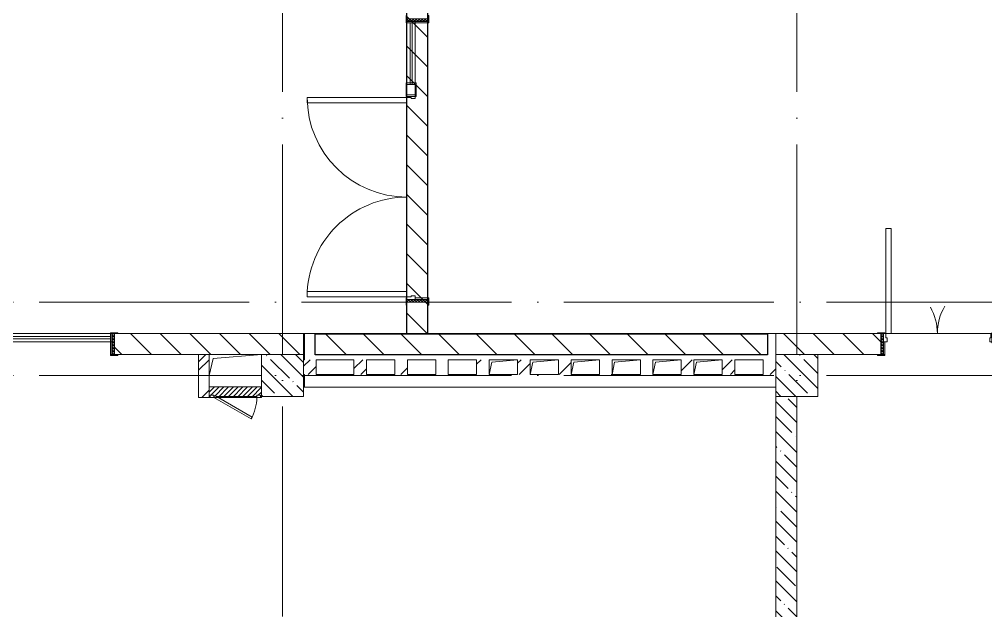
# Model space of a CAD drawing. Header units: millimetres. Extents: x -68946 to 288321, y -402657 to 324925.
# Drawn here: x 25554 to 34762, y -210508 to -204871 of the extents above; entities that cross this region are included whole.
import ezdxf

# ---------------------------------------------------------------- set-up
doc = ezdxf.new("R2010")
doc.units = ezdxf.units.MM
doc.linetypes.add('ADSK_Линия сетки', pattern=[2500, 2000, -250, 0, -250])
for name, color, linetype, lineweight in [('A-DETL-GENF-OTLN', 250, 'Continuous', 5), ('A-DOOR-____-MCUT', 250, 'Continuous', 5), ('A-DOOR-____-OTLN', 250, 'Continuous', 5), ('A-DOOR-FRAM-MCUT', 31, 'Continuous', 5), ('A-DOOR-FRAM-OTLN', 31, 'Continuous', 5), ('A-DOOR-GLAZ-MCUT', 31, 'Continuous', 5), ('A-FLOR-____-OTLN', 192, 'Continuous', 9), ('A-GENM-____-MCUT', 250, 'Continuous', 25), ('A-GENM-____-OTLN', 250, 'Continuous', 9), ('A-GLAZ-____-OTLN', 250, 'Continuous', 5), ('A-WALL-____-MCUT', 250, 'Continuous', 13), ('A-WALL-____-PATT', 250, 'Continuous', 13), ('S-COLS-____-MCUT', 250, 'Continuous', 25), ('S-COLS-____-OTLN', 250, 'Continuous', 9), ('S-GRID-____-OTLN', 250, 'Continuous', 9)]:
    doc.layers.add(name, color=color, linetype=linetype, lineweight=lineweight)
pattern_1 = [(135, (-3188.22, -259241.39), (-141.42136, -141.42136), [])]
pattern_2 = [(45, (-3188.22, -259241.4), (-251.4472, 251.4472), []), (45, (-3188.22, -258860.4), (-251.4472, 251.4472), [])]

# ---------------------------------------------------------------- blocks, each defined once
blk = doc.blocks.new('Дверь_СКБ_2Ст_Фрамуга2 - Н_ВВ-3_2500x2600h_Учебные помещения_Фрамуга слева-42054644-АР1_Маркировочный план 3 этажа')
at = {"layer": 'A-DOOR-____-OTLN'}
h = blk.add_hatch(dxfattribs=at)
h.set_pattern_fill('FP_12', color=256, style=0, pattern_type=2)
h.set_pattern_definition([(135, (1051.41, 164.685), (-14.1421, -14.1421), []), (225, (1051.41, 164.685), (14.1421, -14.1421), [])])
h.paths.add_polyline_path([(1237.5, -100), (1262.5, -100), (1262.5, 100), (1237.5, 100), (1237.5, 98)])
at = {"layer": 'A-DOOR-FRAM-OTLN'}
h = blk.add_hatch(dxfattribs=at)
h.set_pattern_fill('FP_13', color=256, style=0, pattern_type=2)
h.set_pattern_definition([(45, (-1071.384, 164.685), (-14.1421, 14.1421), []), (135, (-1071.384, 164.685), (-14.1421, -14.1421), [])])
h.paths.add_polyline_path([(-1212.5, -100), (-1212.5, 100), (-1237.5, 100), (-1237.5, -100)])
at = {"layer": 'A-DOOR-____-MCUT'}
for p, q in [((-1187.5, 1100), (-1187.5, 100)), ((-1137.5, 1100), (-1187.5, 1100)), ((-1137.5, 100), (-1137.5, 1100)), ((-1187.5, 100), (-1137.5, 100))]:
    blk.add_line(p, q, dxfattribs=at)
at = {"layer": 'A-DOOR-____-OTLN'}
for centre, radius, start, end in [((-1197.5, 100), 500, 360, 30), ((-177.5, 100), 520, 150, 180)]:
    blk.add_arc(centre, radius, start, end, dxfattribs=at)
at = {"layer": 'A-DOOR-FRAM-MCUT'}
for p, q in [((-1197.5, 108), (-1267.5, 108)), ((-1267.5, 108), (-1267.5, 100)), ((-1267.5, 100), (-1197.5, 100)), ((-1212.5, 100), (-1237.5, 100)), ((-1237.5, 100), (-1237.5, -100)), ((-1187.5, 100), (-1212.5, 100)), ((-1212.5, 100), (-1212.5, 20)), ((-1212.5, -100), (-1212.5, 100)), ((-1197.5, 100), (-1197.5, 108)), ((-1187.5, 60), (-1187.5, 100)), ((-187.5, 100), (-187.5, 60)), ((-162.5, 100), (-187.5, 100)), ((-177.5, 108), (-177.5, 100)), ((-107.5, 108), (-177.5, 108)), ((-177.5, 100), (-177.5, 20)), ((-62.5, 100), (-162.5, 100)), ((-162.5, 20), (-162.5, 100)), ((-162.5, 20), (-162.5, 100)), ((-117.5, 108), (-117.5, 100)), ((-47.5, 108), (-117.5, 108)), ((-107.5, 100), (-107.5, 108)), ((-62.5, 100), (-62.5, 20)), ((-47.5, 100), (-47.5, 108)), ((-47.5, 100), (-47.5, 20)), ((-47.5, 100), (1237.5, 100)), ((1292.5, 108), (1222.5, 108)), ((1222.5, 108), (1222.5, 100)), ((1222.5, 100), (1222.5, 20)), ((1222.5, 100), (1292.5, 100)), ((1237.5, 100), (1237.5, 20)), ((1262.5, 100), (1237.5, 100)), ((1237.5, 100), (1237.5, -100)), ((1262.5, -100), (1262.5, 100)), ((1292.5, 100), (1292.5, 108)), ((-1212.5, 20), (-1177.5, 20)), ((-1197.5, 20), (-1212.5, 20)), ((-1212.5, 20), (-1212.5, -100)), ((-1197.5, -100), (-1197.5, 20)), ((-1177.5, 60), (-1187.5, 60)), ((-1177.5, 20), (-1177.5, 60)), ((-187.5, 60), (-197.5, 60)), ((-197.5, 60), (-197.5, 20)), ((-197.5, 20), (-162.5, 20)), ((-177.5, 12), (-177.5, 20)), ((-107.5, 12), (-177.5, 12)), ((-62.5, 20), (-162.5, 20)), ((-117.5, 20), (-117.5, 12)), ((-117.5, 12), (-47.5, 12)), ((-107.5, 20), (-107.5, 12)), ((-47.5, 12), (-47.5, 20)), ((1237.5, 20), (-47.5, 20)), ((1237.5, 20), (1222.5, 20)), ((1222.5, 20), (1222.5, -100)), ((1237.5, -100), (1237.5, 20)), ((-1197.5, -100), (-1267.5, -100)), ((-1267.5, -100), (-1267.5, -108)), ((-1267.5, -108), (-1197.5, -108)), ((-1237.5, -100), (-1212.5, -100)), ((-1212.5, -100), (-1197.5, -100)), ((-1197.5, -108), (-1197.5, -100)), ((1222.5, -100), (1237.5, -100)), ((1292.5, -100), (1222.5, -100)), ((1222.5, -100), (1222.5, -108)), ((1222.5, -108), (1292.5, -108)), ((1237.5, -100), (1262.5, -100)), ((1292.5, -108), (1292.5, -100))]:
    blk.add_line(p, q, dxfattribs=at)
at = {"layer": 'A-DOOR-GLAZ-MCUT'}
for p, q in [((1222.5, 70), (-62.5, 70)), ((1222.5, 50), (-62.5, 50))]:
    blk.add_line(p, q, dxfattribs=at)
blk = doc.blocks.new('_Wn_-As_OpeningMEP_floor__Rectangular - _Wn_-As_OpeningMEP_floor__Rectangular-32466847-АР1_Маркировочный план 3 этажа')
at = {"layer": 'A-DETL-GENF-OTLN', "lineweight": 5}
for p, q in [((-250, -50), (-212.2, 112.2)), ((-212.2, 112.2), (250, 150))]:
    blk.add_line(p, q, dxfattribs=at)
blk = doc.blocks.new('_Wn_-As_OpeningMEP_floor__Rectangular - _Wn_-As_OpeningMEP_floor__Rectangular-32466859-АР1_Маркировочный план 3 этажа')
at = {"layer": 'A-DETL-GENF-OTLN', "lineweight": 5}
for p, q in [((-135, -20), (-110.5, 95.5)), ((-110.5, 95.5), (135, 120))]:
    blk.add_line(p, q, dxfattribs=at)
blk = doc.blocks.new('_Wn_-As_OpeningMEP_floor__Rectangular - _Wn_-As_OpeningMEP_floor__Rectangular-V45-АР1_Маркировочный план 3 этажа')
at = {"layer": 'A-DETL-GENF-OTLN', "lineweight": 5}
for p, q in [((-135, -20), (-110.5, 95.5)), ((-110.5, 95.5), (135, 120))]:
    blk.add_line(p, q, dxfattribs=at)
blk = doc.blocks.new('BSC_Колонна _Прямоугольная - 400x400-V54-АР1_Маркировочный план 3 этажа')
at = {"layer": 'S-COLS-____-OTLN', "lineweight": 5}
h = blk.add_hatch(dxfattribs=at)
h.set_pattern_fill('FP_28', color=256, style=0, pattern_type=2)
h.set_pattern_definition([(135, (-31249.98, -50975), (-142.5619, -142.5619), []), (135, (-31107.42, -50975), (-142.5619, -142.5619), [252.016, -50.403, 3.353, -47.05])])
h.paths.add_polyline_path([(-200, -200), (200, -200), (200, 200), (-200, 199.8), (-200, -26.9)])
at = {"layer": 'S-COLS-____-MCUT', "lineweight": 5}
for p, q in [((200, 200), (-200, 200)), ((-200, 200), (-200, -200)), ((200, -200), (200, 200)), ((-200, -200), (200, -200))]:
    blk.add_line(p, q, dxfattribs=at)
blk = doc.blocks.new('BSC_Колонна _Прямоугольная - 400x400-V55-АР1_Маркировочный план 3 этажа')
at = {"layer": 'S-COLS-____-OTLN', "lineweight": 5}
h = blk.add_hatch(dxfattribs=at)
h.set_pattern_fill('FP_29', color=256, style=0, pattern_type=2)
h.set_pattern_definition([(135, (-36149.98, -50975), (-142.5619, -142.5619), []), (135, (-36007.42, -50975), (-142.5619, -142.5619), [252.016, -50.403, 3.353, -47.05])])
h.paths.add_polyline_path([(0, -200), (200, -200), (200, 200), (-200, 200), (-200, -200)])
at = {"layer": 'S-COLS-____-MCUT', "lineweight": 5}
for p, q in [((200, 200), (-200, 200)), ((-200, 200), (-200, -200)), ((200, -200), (200, 200)), ((-200, -200), (200, -200))]:
    blk.add_line(p, q, dxfattribs=at)
blk = doc.blocks.new('Дверь_СКБ_2Ст_Фрамуга2 - Н_ВВ-12_2700x2600h_Коридоры-42028589-АР1_Маркировочный план 3 этажа')
at = {"layer": 'A-DOOR-____-OTLN'}
h = blk.add_hatch(dxfattribs=at)
h.set_pattern_fill('FP_52', color=256, style=0, pattern_type=2)
h.set_pattern_definition([(135, (951.411, 164.685), (-14.1421, -14.1421), []), (225, (951.411, 164.685), (14.1421, -14.1421), [])])
h.paths.add_polyline_path([(1337.5, 60), (1337.5, -100), (1362.5, -100), (1362.5, 100), (1337.5, 100), (1337.5, 98.1)])
at = {"layer": 'A-DOOR-FRAM-OTLN'}
h = blk.add_hatch(dxfattribs=at)
h.set_pattern_fill('FP_53', color=256, style=0, pattern_type=2)
h.set_pattern_definition([(45, (-1171.384, 164.685), (-14.1421, 14.1421), []), (135, (-1171.384, 164.685), (-14.1421, -14.1421), [])])
h.paths.add_polyline_path([(-1337.5, -100), (-1312.5, -100), (-1312.5, 100), (-1337.5, 100)])
at = {"layer": 'A-DOOR-____-MCUT'}
for p, q in [((-1287.5, 1050), (-1287.5, 100)), ((-1237.5, 1050), (-1287.5, 1050)), ((-1237.5, 100), (-1237.5, 1050)), ((612.5, 1050), (562.5, 1050)), ((562.5, 1050), (562.5, 100)), ((612.5, 100), (612.5, 1050)), ((-1287.5, 100), (-1237.5, 100)), ((562.5, 100), (612.5, 100))]:
    blk.add_line(p, q, dxfattribs=at)
at = {"layer": 'A-DOOR-____-OTLN'}
for centre, start, end in [((-1287.5, 100), 0, 90), ((612.5, 100), 90, 180)]:
    blk.add_arc(centre, 950, start, end, dxfattribs=at)
at = {"layer": 'A-DOOR-FRAM-MCUT'}
for p, q in [((-1297.5, 108), (-1367.5, 108)), ((-1367.5, 108), (-1367.5, 100)), ((-1367.5, 100), (-1297.5, 100)), ((-1312.5, 100), (-1337.5, 100)), ((-1337.5, 100), (-1337.5, -100)), ((-1287.5, 100), (-1312.5, 100)), ((-1312.5, 100), (-1312.5, 20)), ((-1312.5, -100), (-1312.5, 100)), ((-1297.5, 100), (-1297.5, 108)), ((-1287.5, 60), (-1287.5, 100)), ((612.5, 100), (612.5, 60)), ((637.5, 100), (612.5, 100)), ((622.5, 108), (622.5, 100)), ((692.5, 108), (622.5, 108)), ((622.5, 100), (622.5, 20)), ((737.5, 100), (637.5, 100)), ((637.5, 20), (637.5, 100)), ((637.5, 20), (637.5, 100)), ((682.5, 108), (682.5, 100)), ((752.5, 108), (682.5, 108)), ((692.5, 100), (692.5, 108)), ((737.5, 100), (737.5, 20)), ((752.5, 100), (752.5, 108)), ((752.5, 100), (752.5, 20)), ((752.5, 100), (1337.5, 100)), ((1392.5, 108), (1322.5, 108)), ((1322.5, 108), (1322.5, 100)), ((1322.5, 100), (1322.5, 20)), ((1322.5, 100), (1392.5, 100)), ((1337.5, 100), (1337.5, 20)), ((1362.5, 100), (1337.5, 100)), ((1337.5, 100), (1337.5, -100)), ((1362.5, -100), (1362.5, 100)), ((1392.5, 100), (1392.5, 108)), ((-1312.5, 20), (-1277.5, 20)), ((-1297.5, 20), (-1312.5, 20)), ((-1312.5, 20), (-1312.5, -100)), ((-1297.5, -100), (-1297.5, 20)), ((-1277.5, 60), (-1287.5, 60)), ((-1277.5, 20), (-1277.5, 60)), ((612.5, 60), (602.5, 60)), ((602.5, 60), (602.5, 20)), ((602.5, 20), (637.5, 20)), ((622.5, 12), (622.5, 20)), ((692.5, 12), (622.5, 12)), ((737.5, 20), (637.5, 20)), ((682.5, 20), (682.5, 12)), ((682.5, 12), (752.5, 12)), ((692.5, 20), (692.5, 12)), ((752.5, 12), (752.5, 20)), ((1337.5, 20), (752.5, 20)), ((1337.5, 20), (1322.5, 20)), ((1322.5, 20), (1322.5, -100)), ((1337.5, -100), (1337.5, 20)), ((-1297.5, -100), (-1367.5, -100)), ((-1367.5, -100), (-1367.5, -108)), ((-1367.5, -108), (-1297.5, -108)), ((-1337.5, -100), (-1312.5, -100)), ((-1312.5, -100), (-1297.5, -100)), ((-1297.5, -108), (-1297.5, -100)), ((1322.5, -100), (1337.5, -100)), ((1392.5, -100), (1322.5, -100)), ((1322.5, -100), (1322.5, -108)), ((1322.5, -108), (1392.5, -108)), ((1337.5, -100), (1362.5, -100)), ((1392.5, -108), (1392.5, -100))]:
    blk.add_line(p, q, dxfattribs=at)
at = {"layer": 'A-DOOR-GLAZ-MCUT'}
for p, q in [((1322.5, 70), (737.5, 70)), ((1322.5, 50), (737.5, 50))]:
    blk.add_line(p, q, dxfattribs=at)
blk = doc.blocks.new('АР_Люк - ЛРС_ВК_500х400_наружный_NCS S 1000-N-V83-АР1_Маркировочный план 3 этажа')
at = {"layer": 'A-DOOR-____-OTLN'}
h = blk.add_hatch(dxfattribs=at)
h.set_pattern_fill('FP_54', color=256, style=0, pattern_type=2)
h.set_pattern_definition([(45, (125, 0), (-22.6274, 22.6274), [])])
h.paths.add_polyline_path([(339.8, 43), (347.3, 43), (347.1, 44.5)])
h.paths.add_polyline_path([(-35.1, 50), (-80, 50), (-80, 30), (-115, 30), (-115, 50), (-125, 50), (-125, -50), (375, -49.8), (374.8, 50), (365, 50), (365, 30), (330, 30), (330, 41), (339.8, 43), (330, 43), (330, 50), (320, 32.7), (290, 50), (193.3, 50)])
at = {"layer": 'A-DETL-GENF-OTLN', "lineweight": 5}
for p, q in [((375, 50), (-125, 50)), ((-125, 50), (-125, -50)), ((375, -50), (375, 50)), ((-125, -50), (375, -50))]:
    blk.add_line(p, q, dxfattribs=at)
at = {"layer": 'A-DOOR-____-MCUT', "lineweight": 5}
for p, q in [((-25.1, 255), (-35.1, 237.7)), ((-35.1, 237.7), (320, 32.7)), ((330, 50), (-25.1, 255)), ((-80, 50), (-115, 50)), ((-115, 50), (-115, 30)), ((-115, 30), (-80, 30)), ((-80, 30), (-80, 50)), ((320, 32.7), (330, 50)), ((365, 50), (330, 50)), ((330, 50), (330, 30)), ((330, 30), (365, 30)), ((365, 30), (365, 50))]:
    blk.add_line(p, q, dxfattribs=at)
blk.add_arc((330, 50), 410, 150, 180, dxfattribs=at)
at = {"layer": 'A-DOOR-____-OTLN'}
blk.add_line((330, 50), (-25.1, 255), dxfattribs=at)
blk = doc.blocks.new('ASML_АР_Отделка Люка - ВО Отделка люков_Грунтовка 0_Шпатлевка 0_Окраска 0_0-42722003-АР1_Маркировочный план 3 этажа')
at = {"layer": 'A-GENM-____-MCUT', "lineweight": 5}
for p, q in [((-240, 3), (-250, 3)), ((-250, 3), (-250, 0)), ((177.1, 3), (-205, 3)), ((205, 3), (201, 3)), ((250, 3), (240, 3)), ((250, 0), (250, 3)), ((-250, 0), (-240, 0)), ((-205, 0), (182.3, 0)), ((199.2, 0), (205, 0)), ((240, 0), (250, 0))]:
    blk.add_line(p, q, dxfattribs=at)

msp = doc.modelspace()

# ---------------------------------------------------------------- hatches: boundary and pattern name
h = msp.add_hatch()
h.set_pattern_fill('FP_1', color=256, style=0, pattern_type=2)
h.set_pattern_definition([(135, (-3188.22, -259241.39), (-141.42136, -141.42136), [])])
h.paths.add_polyline_path([(29246.7763, -207866.3886), (29446.7763, -207866.3886), (29446.7763, -204866.3883), (29246.7763, -204866.3883), (29246.7763, -207596.3883)])
h.paths.add_polyline_path([(29446.7763, -204866.3883), (29446.7763, -204566.388), (29246.7763, -204566.388), (29246.7763, -204866.3883)])
h = msp.add_hatch()
h.set_pattern_fill('ANSI31', color=256, scale=80, angle=90)
h.set_pattern_definition([(135, (28830.66, -207870.98), (-179.605, -179.605), [])])
h.paths.add_polyline_path([(32682.7045, -208070.982), (28373.6172, -208070.982), (28373.6172, -207870.982), (32682.7045, -207870.982)])
at = {"layer": 'A-WALL-____-PATT', "lineweight": 15, "true_color": 0x000000}
h = msp.add_hatch(dxfattribs=at)
h.set_pattern_fill('FP_1', color=18, style=0, pattern_type=2)
h.set_pattern_definition(pattern_1)
h.paths.add_polyline_path([(29251.7763, -207866.3886), (29446.7763, -207866.3886), (29446.7763, -207566.3889), (29246.7763, -207566.3889), (29246.7763, -207866.3886)])
h.paths.add_polyline_path([(29246.7763, -204866.3889), (29446.7763, -204866.3889), (29446.7763, -204566.3886), (29246.7763, -204566.3886), (29246.7763, -204836.3889)])
h = msp.add_hatch(dxfattribs=at)
h.set_pattern_fill('FP_1', color=18, style=0, pattern_type=2)
h.set_pattern_definition(pattern_1)
h.paths.add_polyline_path([(26822.3738, -208066.3892), (28261.7544, -208066.3886), (28261.7544, -207866.3892), (26461.7763, -207866.3892), (26461.7763, -208066.3892), (26678.194, -208066.3892)])
h.paths.add_polyline_path([(23761.7763, -208066.3892), (23961.7763, -208066.3892), (23961.7763, -207866.3892), (23361.7763, -207866.3892), (23361.7781, -208066.3886), (23761.7544, -208066.3886)])
h = msp.add_hatch(dxfattribs=at)
h.set_pattern_fill('FP_1', color=18, style=0, pattern_type=2)
h.set_pattern_definition(pattern_1)
h.paths.add_polyline_path([(36770.7821, -208066.3892), (38061.7544, -208066.3886), (38061.7544, -207866.3892), (36261.7544, -207866.3892), (36261.7544, -208066.3892), (36626.6022, -208066.3892)])
h.paths.add_polyline_path([(33310.4662, -208066.3892), (33761.7544, -208066.3892), (33761.7544, -207866.3892), (32761.7544, -207866.3892), (32761.7574, -208066.3886), (33161.7544, -208066.3886)])
h = msp.add_hatch(dxfattribs=at)
h.set_pattern_fill('FP_9', color=18, style=0, pattern_type=2)
h.set_pattern_definition([(45, (-3188.22, -259241.4), (-224.5064, 224.5064), []), (45, (-3108.85, -259241.4), (0, 449.0128), []), (45, (-3267.6, -259241.4), (0, 449.0128), [])])
h.paths.add_polyline_path([(27267.9393, -208475.3892), (27361.5742, -208475.3892), (27361.728, -208066.3892), (27261.7763, -208066.3892), (27262.5423, -208475.3892)])
h = msp.add_hatch(dxfattribs=at)
h.set_pattern_fill('FP_2', color=18, style=0, pattern_type=2)
h.set_pattern_definition(pattern_2)
h.paths.add_polyline_path([(28381.7544, -208256.3886), (28381.7544, -208116.3886), (28261.7544, -208116.3886), (28261.7544, -208256.3886), (28271.7544, -208256.3886)])
h = msp.add_hatch(dxfattribs=at)
h.set_pattern_fill('FP_2', color=18, style=0, pattern_type=2)
h.set_pattern_definition(pattern_2)
h.paths.add_polyline_path([(28741.7763, -208256.3886), (28861.7763, -208256.3886), (28861.7763, -208116.3886), (28741.7763, -208116.3886), (28741.7763, -208205.5591)])
h = msp.add_hatch(dxfattribs=at)
h.set_pattern_fill('FP_2', color=18, style=0, pattern_type=2)
h.set_pattern_definition(pattern_2)
h.paths.add_polyline_path([(29251.7763, -208256.3886), (29251.7763, -208116.3886), (29131.7763, -208116.3886), (29131.7763, -208256.3886)])
h = msp.add_hatch(dxfattribs=at)
h.set_pattern_fill('FP_2', color=18, style=0, pattern_type=2)
h.set_pattern_definition(pattern_2)
h.paths.add_polyline_path([(29911.7763, -208256.3886), (30031.7763, -208256.3882), (30031.7763, -208116.3886), (29911.7763, -208116.3916), (29911.7763, -208124.6835)])
h = msp.add_hatch(dxfattribs=at)
h.set_pattern_fill('FP_2', color=18, style=0, pattern_type=2)
h.set_pattern_definition(pattern_2)
h.paths.add_polyline_path([(30301.7763, -208256.3886), (30421.7763, -208256.3886), (30421.7763, -208116.3886), (30301.7763, -208116.3886), (30301.7763, -208231.7732)])
h = msp.add_hatch(dxfattribs=at)
h.set_pattern_fill('FP_2', color=18, style=0, pattern_type=2)
h.set_pattern_definition(pattern_2)
h.paths.add_polyline_path([(30811.7763, -208256.3886), (30811.7763, -208116.3886), (30691.7763, -208116.3886), (30691.7763, -208256.3882)])
h.paths.add_polyline_path([(30811.7763, -208256.3886), (30811.7709, -208256.3882), (30691.7763, -208256.3882)])
h = msp.add_hatch(dxfattribs=at)
h.set_pattern_fill('FP_2', color=18, style=0, pattern_type=2)
h.set_pattern_definition(pattern_2)
h.paths.add_polyline_path([(31081.7764, -208256.3886), (31201.7763, -208256.3886), (31201.7763, -208116.3886), (31081.7767, -208116.3886), (31081.7763, -208165.8391)])
h = msp.add_hatch(dxfattribs=at)
h.set_pattern_fill('FP_2', color=18, style=0, pattern_type=2)
h.set_pattern_definition(pattern_2)
h.paths.add_polyline_path([(31861.7764, -208256.3886), (31981.7742, -208256.3882), (31981.7763, -208116.3886), (31861.7768, -208116.3886), (31861.7763, -208154.8512)])
h = msp.add_hatch(dxfattribs=at)
h.set_pattern_fill('FP_2', color=18, style=0, pattern_type=2)
h.set_pattern_definition(pattern_2)
h.paths.add_polyline_path([(32251.9404, -208256.3886), (32371.7763, -208256.3886), (32371.7763, -208116.3886), (32251.7763, -208116.3886), (32251.7764, -208256.3886)])
h = msp.add_hatch(dxfattribs=at)
h.set_pattern_fill('FP_2', color=18, style=0, pattern_type=2)
h.set_pattern_definition(pattern_2)
h.paths.add_polyline_path([(32761.7544, -208256.3886), (32761.7544, -208116.3886), (32641.7763, -208116.3886), (32641.7763, -208256.3882), (32661.7763, -208256.3882)])
h = msp.add_hatch(dxfattribs=at)
h.set_pattern_fill('FP_24', color=18, style=0, pattern_type=2)
h.set_pattern_definition([(135, (-3188.22, -259241.39), (-142.5612, -142.5612), []), (135, (-3045.66, -259241.39), (-142.5612, -142.5612), [252.016, -50.403, 3.353, -47.05])])
h.paths.add_polyline_path([(32961.7763, -215516.3886), (32961.7763, -208466.3892), (32761.7763, -208466.3892), (32761.7763, -215516.3886)])

# ---------------------------------------------------------------- linework, layer by layer
for p, q in [((29246.7763, -207866.3886), (29246.7763, -204566.388)), ((29446.7763, -207866.3886), (29446.7763, -204566.388))]:
    msp.add_line(p, q)
msp.add_lwpolyline([(32682.7045, -208070.982), (28373.6172, -208070.982), (28373.6172, -207870.982), (32682.7045, -207870.982)], close=True)
at = {"layer": 'A-FLOR-____-OTLN', "color": 18, "lineweight": 5, "true_color": 0x000000}
for p, q in [((29246.7763, -205591.3889), (29246.7763, -204906.3889)), ((29246.7763, -204906.3889), (29246.7763, -205591.3889)), ((29246.7763, -207466.3889), (29246.7763, -205666.3889)), ((29246.7763, -205666.3889), (29246.7763, -207466.3889)), ((26421.7763, -207866.3892), (25036.7763, -207866.3892)), ((25036.7763, -207866.3892), (26421.7763, -207866.3892)), ((28261.7544, -207866.3892), (28271.7544, -207866.3892)), ((34811.7544, -207866.3892), (33861.7544, -207866.3892)), ((27861.7544, -208266.3886), (27361.7763, -208266.3886)), ((28271.7544, -208376.3886), (28261.7544, -208376.3886))]:
    msp.add_line(p, q, dxfattribs=at)
at = {"layer": 'A-WALL-____-MCUT', "color": 18, "lineweight": 15, "true_color": 0x000000}
for p, q in [((29246.7763, -207596.3889), (29246.7763, -207866.3886)), ((29446.7763, -207866.3886), (29446.7763, -207596.3889)), ((28261.7544, -207866.3892), (26491.7763, -207866.3892)), ((28261.7544, -208066.3886), (28261.7544, -207866.3892)), ((29246.7763, -207866.3886), (28271.7544, -207866.3886)), ((28271.7544, -207866.3886), (28271.7544, -208116.3886)), ((29246.7763, -207866.3886), (29446.7763, -207866.3886)), ((32761.7544, -207866.3886), (29446.7763, -207866.3886)), ((32761.7544, -207866.3886), (32761.7544, -208066.3886)), ((33731.7544, -207866.3892), (32761.7544, -207866.3892)), ((26491.7763, -208066.3892), (27861.7544, -208066.3892)), ((27261.7763, -208066.3892), (27261.7763, -208475.3892)), ((27361.7763, -208375.3892), (27361.7763, -208066.3892)), ((33161.7544, -208066.3892), (33731.7544, -208066.3892)), ((28271.7544, -208116.3886), (28261.7544, -208116.3886)), ((28381.7544, -208116.3886), (28741.7763, -208116.3886)), ((28381.7544, -208256.3886), (28381.7544, -208116.3886)), ((28741.7763, -208116.3886), (28741.7763, -208256.3886)), ((28861.7763, -208116.3886), (29131.7763, -208116.3886)), ((28861.7763, -208256.3886), (28861.7763, -208116.3886)), ((29131.7763, -208116.3886), (29131.7763, -208256.3886)), ((29251.7763, -208116.3886), (29521.7763, -208116.3886)), ((29251.7763, -208256.3886), (29251.7763, -208116.3886)), ((29521.7763, -208116.3886), (29521.7763, -208256.3886)), ((29641.7763, -208116.3886), (29911.7763, -208116.3886)), ((29641.7763, -208256.3886), (29641.7763, -208116.3886)), ((29911.7763, -208116.3886), (29911.7763, -208256.3886)), ((30031.7763, -208116.3886), (30301.7763, -208116.3886)), ((30031.7763, -208256.3886), (30031.7763, -208116.3886)), ((30301.7763, -208116.3886), (30301.7763, -208256.3886)), ((30421.7763, -208256.3886), (30421.7763, -208116.3886)), ((30421.7763, -208116.3886), (30691.7763, -208116.3886)), ((30691.7763, -208116.3886), (30691.7763, -208256.3886)), ((30811.7763, -208256.3886), (30811.7763, -208116.3886)), ((30811.7763, -208116.3886), (31081.7763, -208116.3886)), ((31081.7763, -208116.3886), (31081.7763, -208256.3886)), ((31201.7763, -208256.3886), (31201.7763, -208116.3886)), ((31201.7763, -208116.3886), (31471.7763, -208116.3886)), ((31471.7763, -208116.3886), (31471.7763, -208256.3886)), ((31591.7763, -208256.3886), (31591.7763, -208116.3886)), ((31591.7763, -208116.3886), (31861.7763, -208116.3886)), ((31861.7763, -208116.3886), (31861.7763, -208256.3886)), ((31981.7763, -208256.3886), (31981.7763, -208116.3886)), ((31981.7763, -208116.3886), (32251.7763, -208116.3886)), ((32251.7763, -208116.3886), (32251.7763, -208256.3886)), ((32371.7763, -208256.3886), (32371.7763, -208116.3886)), ((32371.7763, -208116.3886), (32641.7763, -208116.3886)), ((32641.7763, -208116.3886), (32641.7763, -208256.3886)), ((28261.7544, -208256.3886), (28271.7544, -208256.3886)), ((28271.7544, -208256.3886), (28271.7544, -208376.3886)), ((28741.7763, -208256.3886), (28381.7544, -208256.3886)), ((29131.7763, -208256.3886), (28861.7763, -208256.3886)), ((29521.7763, -208256.3886), (29251.7763, -208256.3886)), ((29911.7763, -208256.3886), (29641.7763, -208256.3886)), ((30301.7763, -208256.3886), (30031.7763, -208256.3886)), ((30691.7763, -208256.3886), (30421.7763, -208256.3886)), ((31081.7763, -208256.3886), (30811.7763, -208256.3886)), ((31471.7763, -208256.3886), (31201.7763, -208256.3886)), ((31861.7763, -208256.3886), (31591.7763, -208256.3886)), ((32251.7763, -208256.3886), (31981.7763, -208256.3886)), ((32641.7763, -208256.3886), (32371.7763, -208256.3886)), ((27861.7763, -208375.3892), (27361.7763, -208375.3892)), ((28271.7544, -208376.3886), (32761.7544, -208376.3886)), ((27261.7763, -208475.3892), (27371.5742, -208475.3892)), ((27446.5742, -208475.3892), (27816.5742, -208475.3892)), ((27851.5742, -208475.3892), (27861.7763, -208475.3892)), ((27861.7763, -208475.3892), (27861.7763, -208466.3886)), ((32761.7763, -208466.3892), (32761.7763, -215516.3886)), ((32961.7763, -215516.3886), (32961.7763, -208466.3892))]:
    msp.add_line(p, q, dxfattribs=at)
at = {"layer": 'S-GRID-____-OTLN', "color": 18, "linetype": 'ADSK_Линия сетки', "true_color": 0x000000}
for p, q in [((28061.7763, -220563.733), (28061.7763, -199653.1503)), ((32961.7763, -220563.733), (32961.7763, -199653.1503)), ((-6757.7749, -207566.3886), (70471.963, -207566.3886)), ((-6757.7749, -208266.3886), (70471.963, -208266.3886))]:
    msp.add_line(p, q, dxfattribs=at)

# ---------------------------------------------------------------- block references
at = {"layer": 'A-DOOR-____-OTLN', "color": 18, "true_color": 0x000000}
for name, p, rotation in [('Дверь_СКБ_2Ст_Фрамуга2 - Н_ВВ-12_2700x2600h_Коридоры-42028589-АР1_Маркировочный план 3 этажа', (29346.7763, -206228.8889), 89.99999999999993), ('АР_Люк - ЛРС_ВК_500х400_наружный_NCS S 1000-N-V83-АР1_Маркировочный план 3 этажа', (27736.5742, -208425.3892), 180)]:
    msp.add_blockref(name, p, dxfattribs=dict(at, rotation=rotation))
for p in [(25199.2763, -207966.3892), (34999.2544, -207966.3892)]:
    msp.add_blockref('Дверь_СКБ_2Ст_Фрамуга2 - Н_ВВ-3_2500x2600h_Учебные помещения_Фрамуга слева-42054644-АР1_Маркировочный план 3 этажа', p, dxfattribs=at)
at = {"layer": 'A-GENM-____-OTLN', "color": 18, "lineweight": 5, "true_color": 0x000000, "rotation": 180}
msp.add_blockref('ASML_АР_Отделка Люка - ВО Отделка люков_Грунтовка 0_Шпатлевка 0_Окраска 0_0-42722003-АР1_Маркировочный план 3 этажа', (27611.5742, -208465.3892), dxfattribs=at)
at = {"layer": 'A-GLAZ-____-OTLN', "color": 18, "true_color": 0x000000}
for name, p in [('_Wn_-As_OpeningMEP_floor__Rectangular - _Wn_-As_OpeningMEP_floor__Rectangular-32466847-АР1_Маркировочный план 3 этажа', (27611.7763, -208216.3886)), ('_Wn_-As_OpeningMEP_floor__Rectangular - _Wn_-As_OpeningMEP_floor__Rectangular-32466859-АР1_Маркировочный план 3 этажа', (30166.7763, -208236.3889)), ('_Wn_-As_OpeningMEP_floor__Rectangular - _Wn_-As_OpeningMEP_floor__Rectangular-V45-АР1_Маркировочный план 3 этажа', (30556.7763, -208236.388)), ('_Wn_-As_OpeningMEP_floor__Rectangular - _Wn_-As_OpeningMEP_floor__Rectangular-V45-АР1_Маркировочный план 3 этажа', (30946.7763, -208236.388)), ('_Wn_-As_OpeningMEP_floor__Rectangular - _Wn_-As_OpeningMEP_floor__Rectangular-V45-АР1_Маркировочный план 3 этажа', (31336.7763, -208236.388)), ('_Wn_-As_OpeningMEP_floor__Rectangular - _Wn_-As_OpeningMEP_floor__Rectangular-V45-АР1_Маркировочный план 3 этажа', (31726.7763, -208236.388)), ('_Wn_-As_OpeningMEP_floor__Rectangular - _Wn_-As_OpeningMEP_floor__Rectangular-V45-АР1_Маркировочный план 3 этажа', (32116.7763, -208236.388))]:
    msp.add_blockref(name, p, dxfattribs=at)
at = {"layer": 'S-COLS-____-OTLN', "color": 18, "lineweight": 5, "true_color": 0x000000}
for name, p in [('BSC_Колонна _Прямоугольная - 400x400-V54-АР1_Маркировочный план 3 этажа', (28061.7544, -208266.3886)), ('BSC_Колонна _Прямоугольная - 400x400-V55-АР1_Маркировочный план 3 этажа', (32961.7544, -208266.3886))]:
    msp.add_blockref(name, p, dxfattribs=at)

doc.saveas('drawing.dxf')
